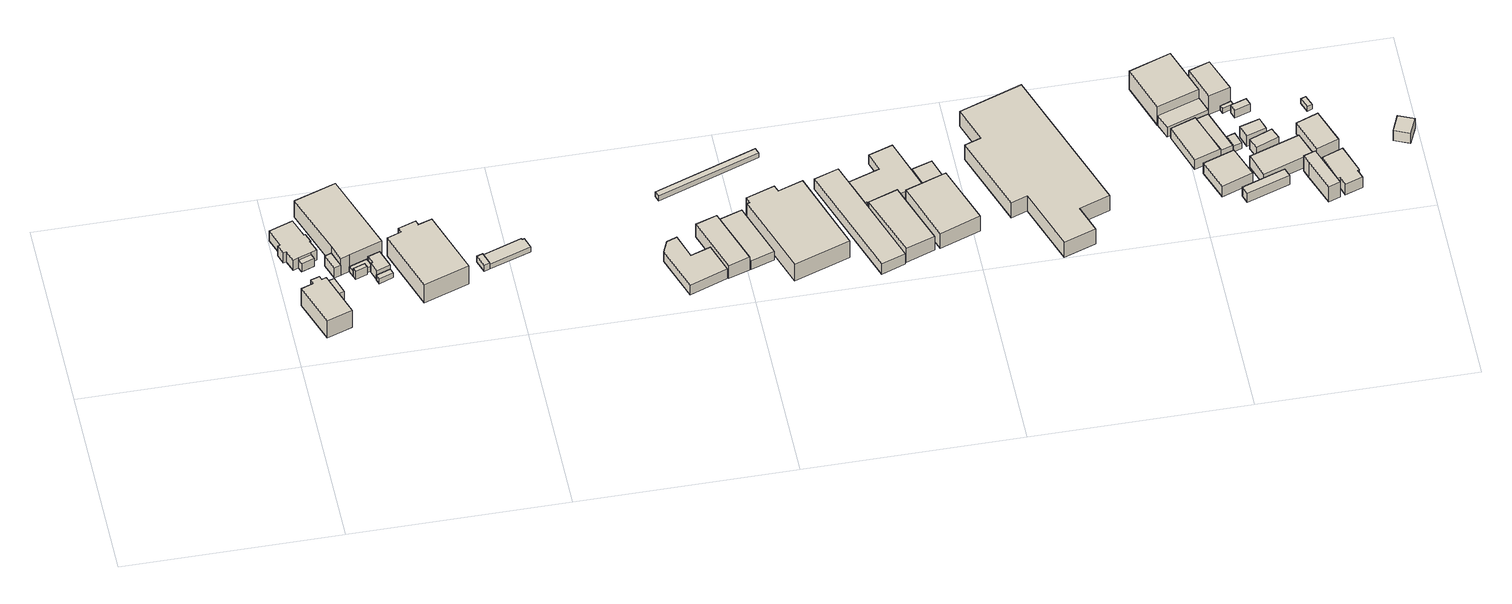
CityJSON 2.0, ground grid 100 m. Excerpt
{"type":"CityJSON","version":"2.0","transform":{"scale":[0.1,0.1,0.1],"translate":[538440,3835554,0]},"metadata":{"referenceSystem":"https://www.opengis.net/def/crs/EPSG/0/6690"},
"CityObjects":{
"building1":{"type":"Building","attributes":{"class":"3002","measuredHeight":10.9,"BuildingDetailAttribute.specifiedBuildingCoverageRate":0.6,"BuildingDetailAttribute.surveyYear":2017,"BuildingTsunamiRiskAttribute.description":"1","BuildingTsunamiRiskAttribute.rank":"2","BuildingTsunamiRiskAttribute.depth":2.79,"BuildingHighTideRiskAttribute.description":"1","BuildingHighTideRiskAttribute.rank":"4","BuildingHighTideRiskAttribute.depth":5.55,"BuildingIDAttribute.prefecture":"27","BuildingIDAttribute.city":"27104"},"geometry":[{"type":"Solid","lod":"1","boundaries":[[[[0,1,2,3,4,5,6,7]],[[6,8,9,7]],[[5,10,8,6]],[[4,11,10,5]],[[3,12,11,4]],[[2,13,12,3]],[[1,14,13,2]],[[0,15,14,1]],[[7,9,15,0]],[[8,10,11,12,13,14,15,9]]]]}]},
"building2":{"type":"Building","attributes":{"区名":"此花区","町丁目名称":"梅町２丁目","街区番号":3,"class":"3001","usage":"431","measuredHeight":6.3,"storeysAboveGround":1,"BuildingDetailAttribute.buildingRoofEdgeArea":518.35,"BuildingDetailAttribute.buildingStructureType":"610","BuildingDetailAttribute.buildingStructureOrgType":"2","BuildingDetailAttribute.detailedUsage":"1720","BuildingDetailAttribute.specifiedBuildingCoverageRate":0.6,"BuildingDetailAttribute.surveyYear":2017,"BuildingTsunamiRiskAttribute.description":"1","BuildingTsunamiRiskAttribute.rank":"2","BuildingTsunamiRiskAttribute.depth":2.79,"BuildingHighTideRiskAttribute.description":"1","BuildingHighTideRiskAttribute.rank":"4","BuildingHighTideRiskAttribute.depth":5.54,"BuildingIDAttribute.prefecture":"27","BuildingIDAttribute.city":"27104"},"geometry":[{"type":"Solid","lod":"1","boundaries":[[[[16,17,18,19,20,21,22,23,24,25,26,27,28,29]],[[28,30,31,29]],[[27,32,30,28]],[[26,33,32,27]],[[25,34,33,26]],[[24,35,34,25]],[[23,36,35,24]],[[22,37,36,23]],[[21,38,37,22]],[[20,39,38,21]],[[19,40,39,20]],[[18,41,40,19]],[[17,42,41,18]],[[16,43,42,17]],[[29,31,43,16]],[[30,32,33,34,35,36,37,38,39,40,41,42,43,31]]]]}]},
"building3":{"type":"Building","attributes":{"区名":"此花区","町丁目名称":"梅町２丁目","街区番号":3,"class":"3003","usage":"431","measuredHeight":5.1,"storeysAboveGround":1,"BuildingDetailAttribute.buildingRoofEdgeArea":518.35,"BuildingDetailAttribute.buildingStructureType":"610","BuildingDetailAttribute.buildingStructureOrgType":"2","BuildingDetailAttribute.detailedUsage":"1720","BuildingDetailAttribute.specifiedBuildingCoverageRate":0.6,"BuildingDetailAttribute.surveyYear":2017,"BuildingTsunamiRiskAttribute.description":"1","BuildingTsunamiRiskAttribute.rank":"2","BuildingTsunamiRiskAttribute.depth":2.79,"BuildingHighTideRiskAttribute.description":"1","BuildingHighTideRiskAttribute.rank":"4","BuildingHighTideRiskAttribute.depth":5.54,"BuildingIDAttribute.prefecture":"27","BuildingIDAttribute.city":"27104"},"geometry":[{"type":"Solid","lod":"1","boundaries":[[[[44,45,46,47]],[[46,48,49,47]],[[45,50,48,46]],[[44,51,50,45]],[[47,49,51,44]],[[48,50,51,49]]]]}]},
"building4":{"type":"Building","attributes":{"class":"3001","measuredHeight":7.8,"BuildingDetailAttribute.specifiedBuildingCoverageRate":0.6,"BuildingDetailAttribute.surveyYear":2017,"BuildingTsunamiRiskAttribute.description":"1","BuildingTsunamiRiskAttribute.rank":"2","BuildingTsunamiRiskAttribute.depth":2.79,"BuildingHighTideRiskAttribute.description":"1","BuildingHighTideRiskAttribute.rank":"4","BuildingHighTideRiskAttribute.depth":5.55,"BuildingIDAttribute.prefecture":"27","BuildingIDAttribute.city":"27104"},"geometry":[{"type":"Solid","lod":"1","boundaries":[[[[52,53,54,55]],[[54,56,57,55]],[[53,58,56,54]],[[52,59,58,53]],[[55,57,59,52]],[[56,58,59,57]]]]}]},
"building5":{"type":"Building","attributes":{"class":"3003","measuredHeight":6.3,"BuildingDetailAttribute.specifiedBuildingCoverageRate":0.6,"BuildingDetailAttribute.surveyYear":2017,"BuildingTsunamiRiskAttribute.description":"1","BuildingTsunamiRiskAttribute.rank":"2","BuildingTsunamiRiskAttribute.depth":2.79,"BuildingHighTideRiskAttribute.description":"1","BuildingHighTideRiskAttribute.rank":"4","BuildingHighTideRiskAttribute.depth":5.55,"BuildingIDAttribute.prefecture":"27","BuildingIDAttribute.city":"27104"},"geometry":[{"type":"Solid","lod":"1","boundaries":[[[[60,61,62,63]],[[62,64,65,63]],[[61,66,64,62]],[[60,67,66,61]],[[63,65,67,60]],[[64,66,67,65]]]]}]},
"building6":{"type":"Building","attributes":{"class":"3001","measuredHeight":5.1,"BuildingDetailAttribute.specifiedBuildingCoverageRate":0.6,"BuildingDetailAttribute.surveyYear":2017,"BuildingTsunamiRiskAttribute.description":"1","BuildingTsunamiRiskAttribute.rank":"2","BuildingTsunamiRiskAttribute.depth":2.79,"BuildingHighTideRiskAttribute.description":"1","BuildingHighTideRiskAttribute.rank":"4","BuildingHighTideRiskAttribute.depth":5.55,"BuildingIDAttribute.prefecture":"27","BuildingIDAttribute.city":"27104"},"geometry":[{"type":"Solid","lod":"1","boundaries":[[[[68,69,70,71,72]],[[71,73,74,72]],[[70,75,73,71]],[[69,76,75,70]],[[68,77,76,69]],[[72,74,77,68]],[[73,75,76,77,74]]]]}]},
"building7":{"type":"Building","attributes":{"class":"3003","measuredHeight":3.1,"BuildingDetailAttribute.specifiedBuildingCoverageRate":0.6,"BuildingDetailAttribute.surveyYear":2017,"BuildingTsunamiRiskAttribute.description":"1","BuildingTsunamiRiskAttribute.rank":"2","BuildingTsunamiRiskAttribute.depth":2.79,"BuildingHighTideRiskAttribute.description":"1","BuildingHighTideRiskAttribute.rank":"4","BuildingHighTideRiskAttribute.depth":5.55,"BuildingIDAttribute.prefecture":"27","BuildingIDAttribute.city":"27104"},"geometry":[{"type":"Solid","lod":"1","boundaries":[[[[78,79,80,81,82,83,84]],[[83,85,86,84]],[[82,87,85,83]],[[81,88,87,82]],[[80,89,88,81]],[[79,90,89,80]],[[78,91,90,79]],[[84,86,91,78]],[[85,87,88,89,90,91,86]]]]}]},
"building8":{"type":"Building","attributes":{"class":"3001","measuredHeight":10.5,"BuildingDetailAttribute.specifiedBuildingCoverageRate":0.6,"BuildingDetailAttribute.surveyYear":2017,"BuildingTsunamiRiskAttribute.description":"1","BuildingTsunamiRiskAttribute.rank":"2","BuildingTsunamiRiskAttribute.depth":2.79,"BuildingHighTideRiskAttribute.description":"1","BuildingHighTideRiskAttribute.rank":"4","BuildingHighTideRiskAttribute.depth":5.54,"BuildingIDAttribute.prefecture":"27","BuildingIDAttribute.city":"27104"},"geometry":[{"type":"Solid","lod":"1","boundaries":[[[[92,93,63,62,94,95,96,97]],[[96,98,99,97]],[[95,100,98,96]],[[94,101,100,95]],[[62,102,101,94]],[[63,103,102,62]],[[93,104,103,63]],[[92,105,104,93]],[[97,99,105,92]],[[98,100,101,102,103,104,105,99]]]]}]},
"building9":{"type":"Building","attributes":{"class":"3003","measuredHeight":3.1,"BuildingDetailAttribute.specifiedBuildingCoverageRate":0.6,"BuildingDetailAttribute.surveyYear":2017,"BuildingTsunamiRiskAttribute.description":"1","BuildingTsunamiRiskAttribute.rank":"2","BuildingTsunamiRiskAttribute.depth":2.89,"BuildingHighTideRiskAttribute.description":"1","BuildingHighTideRiskAttribute.rank":"4","BuildingHighTideRiskAttribute.depth":5.65,"BuildingIDAttribute.prefecture":"27","BuildingIDAttribute.city":"27104"},"geometry":[{"type":"Solid","lod":"1","boundaries":[[[[106,107,108,109]],[[108,110,111,109]],[[107,112,110,108]],[[106,113,112,107]],[[109,111,113,106]],[[110,112,113,111]]]]}]},
"building10":{"type":"Building","attributes":{"class":"3001","measuredHeight":5.7,"BuildingDetailAttribute.specifiedBuildingCoverageRate":0.6,"BuildingDetailAttribute.surveyYear":2017,"BuildingTsunamiRiskAttribute.description":"1","BuildingTsunamiRiskAttribute.rank":"2","BuildingTsunamiRiskAttribute.depth":2.83,"BuildingHighTideRiskAttribute.description":"1","BuildingHighTideRiskAttribute.rank":"4","BuildingHighTideRiskAttribute.depth":5.59,"BuildingIDAttribute.prefecture":"27","BuildingIDAttribute.city":"27104"},"geometry":[{"type":"Solid","lod":"1","boundaries":[[[[79,114,115,109,116,117,118,80]],[[118,119,120,80]],[[117,121,119,118]],[[116,122,121,117]],[[109,123,122,116]],[[115,124,123,109]],[[114,125,124,115]],[[79,126,125,114]],[[80,120,126,79]],[[119,121,122,123,124,125,126,120]]]]}]},
"building11":{"type":"Building","attributes":{"計測周辺長":113.36,"1/2500図郭":55,"区名":"此花区","町丁目名称":"梅町２丁目","街区番号":3,"class":"3002","usage":"401","measuredHeight":11.5,"storeysAboveGround":1,"BuildingDetailAttribute.buildingRoofEdgeArea":731.96,"BuildingDetailAttribute.buildingStructureType":"610","BuildingDetailAttribute.buildingStructureOrgType":"2","BuildingDetailAttribute.detailedUsage":"1310","BuildingDetailAttribute.specifiedBuildingCoverageRate":0.6,"BuildingDetailAttribute.surveyYear":2017,"BuildingTsunamiRiskAttribute.description":"1","BuildingTsunamiRiskAttribute.rank":"2","BuildingTsunamiRiskAttribute.depth":2.89,"BuildingHighTideRiskAttribute.description":"1","BuildingHighTideRiskAttribute.rank":"4","BuildingHighTideRiskAttribute.depth":5.65,"BuildingIDAttribute.prefecture":"27","BuildingIDAttribute.city":"27104"},"geometry":[{"type":"Solid","lod":"1","boundaries":[[[[127,128,129,130,131,132,133,134]],[[133,135,136,134]],[[132,137,135,133]],[[131,138,137,132]],[[130,139,138,131]],[[129,140,139,130]],[[128,141,140,129]],[[127,142,141,128]],[[134,136,142,127]],[[135,137,138,139,140,141,142,136]]]]}]},
"building12":{"type":"Building","attributes":{"class":"3001","measuredHeight":3.8,"BuildingDetailAttribute.specifiedBuildingCoverageRate":0.6,"BuildingDetailAttribute.surveyYear":2017,"BuildingTsunamiRiskAttribute.description":"1","BuildingTsunamiRiskAttribute.rank":"2","BuildingTsunamiRiskAttribute.depth":2.81,"BuildingHighTideRiskAttribute.description":"1","BuildingHighTideRiskAttribute.rank":"4","BuildingHighTideRiskAttribute.depth":5.57,"BuildingIDAttribute.prefecture":"27","BuildingIDAttribute.city":"27104"},"geometry":[{"type":"Solid","lod":"1","boundaries":[[[[143,144,145,146]],[[145,147,148,146]],[[144,149,147,145]],[[143,150,149,144]],[[146,148,150,143]],[[147,149,150,148]]]]}]},
"building13":{"type":"Building","attributes":{"class":"3001","measuredHeight":3.2,"BuildingDetailAttribute.specifiedBuildingCoverageRate":0.6,"BuildingDetailAttribute.surveyYear":2017,"BuildingTsunamiRiskAttribute.description":"1","BuildingTsunamiRiskAttribute.rank":"2","BuildingTsunamiRiskAttribute.depth":2.79,"BuildingHighTideRiskAttribute.description":"1","BuildingHighTideRiskAttribute.rank":"4","BuildingHighTideRiskAttribute.depth":5.55,"BuildingIDAttribute.prefecture":"27","BuildingIDAttribute.city":"27104"},"geometry":[{"type":"Solid","lod":"1","boundaries":[[[[151,152,153,154,155,156]],[[155,157,158,156]],[[154,159,157,155]],[[153,160,159,154]],[[152,161,160,153]],[[151,162,161,152]],[[156,158,162,151]],[[157,159,160,161,162,158]]]]}]},
"building14":{"type":"Building","attributes":{"計測周辺長":134.27,"1/2500図郭":55,"区名":"此花区","町丁目名称":"梅町２丁目","街区番号":2,"class":"3001","usage":"441","measuredHeight":6.2,"storeysAboveGround":2,"BuildingDetailAttribute.buildingRoofEdgeArea":632.39,"BuildingDetailAttribute.buildingStructureType":"610","BuildingDetailAttribute.buildingStructureOrgType":"2","BuildingDetailAttribute.detailedUsage":"1510","BuildingDetailAttribute.specifiedBuildingCoverageRate":0.6,"BuildingDetailAttribute.surveyYear":2017,"BuildingTsunamiRiskAttribute.description":"1","BuildingTsunamiRiskAttribute.rank":"2","BuildingTsunamiRiskAttribute.depth":2.72,"BuildingHighTideRiskAttribute.description":"1","BuildingHighTideRiskAttribute.rank":"4","BuildingHighTideRiskAttribute.depth":5.48,"BuildingIDAttribute.prefecture":"27","BuildingIDAttribute.city":"27104"},"geometry":[{"type":"Solid","lod":"1","boundaries":[[[[163,164,165,166,167,168,169]],[[168,170,171,169]],[[167,172,170,168]],[[166,173,172,167]],[[165,174,173,166]],[[164,175,174,165]],[[163,176,175,164]],[[169,171,176,163]],[[170,172,173,174,175,176,171]]]]}]},
"building15":{"type":"Building","attributes":{"計測周辺長":134.27,"1/2500図郭":55,"区名":"此花区","町丁目名称":"梅町２丁目","街区番号":2,"class":"3001","usage":"441","measuredHeight":8.2,"storeysAboveGround":2,"BuildingDetailAttribute.buildingRoofEdgeArea":632.39,"BuildingDetailAttribute.buildingStructureType":"610","BuildingDetailAttribute.buildingStructureOrgType":"2","BuildingDetailAttribute.detailedUsage":"1510","BuildingDetailAttribute.specifiedBuildingCoverageRate":0.6,"BuildingDetailAttribute.surveyYear":2017,"BuildingTsunamiRiskAttribute.description":"1","BuildingTsunamiRiskAttribute.rank":"2","BuildingTsunamiRiskAttribute.depth":2.75,"BuildingHighTideRiskAttribute.description":"1","BuildingHighTideRiskAttribute.rank":"4","BuildingHighTideRiskAttribute.depth":5.42,"BuildingIDAttribute.prefecture":"27","BuildingIDAttribute.city":"27104"},"geometry":[{"type":"Solid","lod":"1","boundaries":[[[[177,178,179,180]],[[179,181,182,180]],[[178,183,181,179]],[[177,184,183,178]],[[180,182,184,177]],[[181,183,184,182]]]]}]},
"building16":{"type":"Building","attributes":{"計測周辺長":79.31,"1/2500図郭":55,"区名":"此花区","町丁目名称":"梅町２丁目","街区番号":2,"class":"3001","usage":"431","measuredHeight":5.5,"storeysAboveGround":1,"BuildingDetailAttribute.buildingRoofEdgeArea":323.34,"BuildingDetailAttribute.buildingStructureType":"610","BuildingDetailAttribute.buildingStructureOrgType":"2","BuildingDetailAttribute.detailedUsage":"1720","BuildingDetailAttribute.specifiedBuildingCoverageRate":0.6,"BuildingDetailAttribute.surveyYear":2017,"BuildingTsunamiRiskAttribute.description":"1","BuildingTsunamiRiskAttribute.rank":"2","BuildingTsunamiRiskAttribute.depth":2.69,"BuildingHighTideRiskAttribute.description":"1","BuildingHighTideRiskAttribute.rank":"4","BuildingHighTideRiskAttribute.depth":5.51,"BuildingIDAttribute.prefecture":"27","BuildingIDAttribute.city":"27104"},"geometry":[{"type":"Solid","lod":"1","boundaries":[[[[185,186,187,188]],[[187,189,190,188]],[[186,191,189,187]],[[185,192,191,186]],[[188,190,192,185]],[[189,191,192,190]]]]}]},
"building17":{"type":"Building","attributes":{"class":"3003","BuildingDetailAttribute.specifiedBuildingCoverageRate":0.6,"BuildingDetailAttribute.surveyYear":2017,"BuildingTsunamiRiskAttribute.description":"1","BuildingTsunamiRiskAttribute.rank":"2","BuildingTsunamiRiskAttribute.depth":2.71,"BuildingHighTideRiskAttribute.description":"1","BuildingHighTideRiskAttribute.rank":"4","BuildingHighTideRiskAttribute.depth":5.54,"BuildingIDAttribute.prefecture":"27","BuildingIDAttribute.city":"27104"},"geometry":[{"type":"Solid","lod":"1","boundaries":[[[[193,194,195,196]],[[195,197,198,196]],[[194,199,197,195]],[[193,200,199,194]],[[196,198,200,193]],[[197,199,200,198]]]]}]},
"building18":{"type":"Building","attributes":{"計測周辺長":144.07,"1/2500図郭":55,"区名":"此花区","町丁目名称":"梅町２丁目","街区番号":2,"class":"3001","usage":"431","measuredHeight":10.5,"storeysAboveGround":2,"BuildingDetailAttribute.buildingRoofEdgeArea":1181.36,"BuildingDetailAttribute.buildingStructureType":"610","BuildingDetailAttribute.buildingStructureOrgType":"2","BuildingDetailAttribute.detailedUsage":"1720","BuildingDetailAttribute.specifiedBuildingCoverageRate":0.6,"BuildingDetailAttribute.surveyYear":2017,"BuildingTsunamiRiskAttribute.description":"1","BuildingTsunamiRiskAttribute.rank":"2","BuildingTsunamiRiskAttribute.depth":2.66,"BuildingHighTideRiskAttribute.description":"1","BuildingHighTideRiskAttribute.rank":"4","BuildingHighTideRiskAttribute.depth":5.52,"BuildingIDAttribute.prefecture":"27","BuildingIDAttribute.city":"27104"},"geometry":[{"type":"Solid","lod":"1","boundaries":[[[[201,202,203,204,205,206,207,208]],[[207,209,210,208]],[[206,211,209,207]],[[205,212,211,206]],[[204,213,212,205]],[[203,214,213,204]],[[202,215,214,203]],[[201,216,215,202]],[[208,210,216,201]],[[209,211,212,213,214,215,216,210]]]]}]},
"building19":{"type":"Building","attributes":{"計測周辺長":139.58,"1/2500図郭":55,"区名":"此花区","町丁目名称":"梅町２丁目","街区番号":2,"class":"3001","usage":"431","measuredHeight":6.6,"storeysAboveGround":1,"BuildingDetailAttribute.buildingRoofEdgeArea":688.95,"BuildingDetailAttribute.buildingStructureType":"610","BuildingDetailAttribute.buildingStructureOrgType":"2","BuildingDetailAttribute.detailedUsage":"1720","BuildingDetailAttribute.specifiedBuildingCoverageRate":0.6,"BuildingDetailAttribute.surveyYear":2017,"BuildingTsunamiRiskAttribute.description":"1","BuildingTsunamiRiskAttribute.rank":"2","BuildingTsunamiRiskAttribute.depth":2.41,"BuildingHighTideRiskAttribute.description":"1","BuildingHighTideRiskAttribute.rank":"4","BuildingHighTideRiskAttribute.depth":5.21,"BuildingIDAttribute.prefecture":"27","BuildingIDAttribute.city":"27104"},"geometry":[{"type":"Solid","lod":"1","boundaries":[[[[217,218,219,220]],[[219,221,222,220]],[[218,223,221,219]],[[217,224,223,218]],[[220,222,224,217]],[[221,223,224,222]]]]}]},
"building20":{"type":"Building","attributes":{"計測周辺長":91.9,"1/2500図郭":55,"区名":"此花区","町丁目名称":"梅町２丁目","街区番号":2,"class":"3001","usage":"441","measuredHeight":8.8,"storeysAboveGround":2,"BuildingDetailAttribute.buildingRoofEdgeArea":450.13,"BuildingDetailAttribute.buildingStructureType":"610","BuildingDetailAttribute.buildingStructureOrgType":"2","BuildingDetailAttribute.detailedUsage":"1510","BuildingDetailAttribute.specifiedBuildingCoverageRate":0.6,"BuildingDetailAttribute.surveyYear":2017,"BuildingTsunamiRiskAttribute.description":"1","BuildingTsunamiRiskAttribute.rank":"2","BuildingTsunamiRiskAttribute.depth":2.52,"BuildingHighTideRiskAttribute.description":"1","BuildingHighTideRiskAttribute.rank":"4","BuildingHighTideRiskAttribute.depth":5.27,"BuildingIDAttribute.prefecture":"27","BuildingIDAttribute.city":"27104"},"geometry":[{"type":"Solid","lod":"1","boundaries":[[[[225,226,227,228,229]],[[228,230,231,229]],[[227,232,230,228]],[[226,233,232,227]],[[225,234,233,226]],[[229,231,234,225]],[[230,232,233,234,231]]]]}]},
"building21":{"type":"Building","attributes":{"class":"3001","measuredHeight":8.8,"BuildingDetailAttribute.specifiedBuildingCoverageRate":0.6,"BuildingDetailAttribute.surveyYear":2017,"BuildingTsunamiRiskAttribute.description":"1","BuildingTsunamiRiskAttribute.rank":"2","BuildingTsunamiRiskAttribute.depth":2.16,"BuildingHighTideRiskAttribute.description":"1","BuildingHighTideRiskAttribute.rank":"3","BuildingHighTideRiskAttribute.depth":4.91,"BuildingIDAttribute.prefecture":"27","BuildingIDAttribute.city":"27104"},"geometry":[{"type":"Solid","lod":"1","boundaries":[[[[228,235,229]],[[235,236,231,229]],[[228,230,236,235]],[[229,231,230,228]],[[236,230,231]]]]}]},
"building22":{"type":"Building","attributes":{"計測周辺長":133.16,"1/2500図郭":55,"区名":"此花区","町丁目名称":"梅町２丁目","街区番号":2,"class":"3001","usage":"441","measuredHeight":5.8,"storeysAboveGround":1,"BuildingDetailAttribute.buildingRoofEdgeArea":780.63,"BuildingDetailAttribute.buildingStructureType":"610","BuildingDetailAttribute.buildingStructureOrgType":"2","BuildingDetailAttribute.detailedUsage":"1510","BuildingDetailAttribute.specifiedBuildingCoverageRate":0.6,"BuildingDetailAttribute.surveyYear":2017,"BuildingTsunamiRiskAttribute.description":"1","BuildingTsunamiRiskAttribute.rank":"2","BuildingTsunamiRiskAttribute.depth":2.25,"BuildingHighTideRiskAttribute.description":"1","BuildingHighTideRiskAttribute.rank":"3","BuildingHighTideRiskAttribute.depth":4.99,"BuildingIDAttribute.prefecture":"27","BuildingIDAttribute.city":"27104"},"geometry":[{"type":"Solid","lod":"1","boundaries":[[[[237,238,239,240,241,242,243,244,245,246,247]],[[246,248,249,247]],[[245,250,248,246]],[[244,251,250,245]],[[243,252,251,244]],[[242,253,252,243]],[[241,254,253,242]],[[240,255,254,241]],[[239,256,255,240]],[[238,257,256,239]],[[237,258,257,238]],[[247,249,258,237]],[[248,250,251,252,253,254,255,256,257,258,249]]]]}]},
"building23":{"type":"Building","attributes":{"計測周辺長":101.44,"1/2500図郭":55,"区名":"此花区","町丁目名称":"梅町２丁目","街区番号":2,"class":"3001","usage":"441","measuredHeight":9.5,"storeysAboveGround":2,"BuildingDetailAttribute.buildingRoofEdgeArea":624.16,"BuildingDetailAttribute.buildingStructureType":"610","BuildingDetailAttribute.buildingStructureOrgType":"2","BuildingDetailAttribute.detailedUsage":"1510","BuildingDetailAttribute.specifiedBuildingCoverageRate":0.6,"BuildingDetailAttribute.surveyYear":2017,"BuildingTsunamiRiskAttribute.description":"1","BuildingTsunamiRiskAttribute.rank":"2","BuildingTsunamiRiskAttribute.depth":2.51,"BuildingHighTideRiskAttribute.description":"1","BuildingHighTideRiskAttribute.rank":"4","BuildingHighTideRiskAttribute.depth":5.25,"BuildingIDAttribute.prefecture":"27","BuildingIDAttribute.city":"27104"},"geometry":[{"type":"Solid","lod":"1","boundaries":[[[[259,260,261,262]],[[261,263,264,262]],[[260,265,263,261]],[[259,266,265,260]],[[262,264,266,259]],[[263,265,266,264]]]]}]},
"building24":{"type":"Building","attributes":{"計測周辺長":133.16,"1/2500図郭":55,"区名":"此花区","町丁目名称":"梅町２丁目","街区番号":2,"class":"3003","usage":"441","measuredHeight":5.4,"storeysAboveGround":1,"BuildingDetailAttribute.buildingRoofEdgeArea":780.63,"BuildingDetailAttribute.buildingStructureType":"610","BuildingDetailAttribute.buildingStructureOrgType":"2","BuildingDetailAttribute.detailedUsage":"1510","BuildingDetailAttribute.specifiedBuildingCoverageRate":0.6,"BuildingDetailAttribute.surveyYear":2017,"BuildingTsunamiRiskAttribute.description":"1","BuildingTsunamiRiskAttribute.rank":"2","BuildingTsunamiRiskAttribute.depth":2.31,"BuildingHighTideRiskAttribute.description":"1","BuildingHighTideRiskAttribute.rank":"4","BuildingHighTideRiskAttribute.depth":5.05,"BuildingIDAttribute.prefecture":"27","BuildingIDAttribute.city":"27104"},"geometry":[{"type":"Solid","lod":"1","boundaries":[[[[267,268,269,270]],[[269,271,272,270]],[[268,273,271,269]],[[267,274,273,268]],[[270,272,274,267]],[[271,273,274,272]]]]}]},
"building25":{"type":"Building","attributes":{"区名":"此花区","町丁目名称":"梅町２丁目","街区番号":2,"class":"3001","usage":"441","measuredHeight":9.5,"storeysAboveGround":1,"BuildingDetailAttribute.buildingRoofEdgeArea":2865.24,"BuildingDetailAttribute.buildingStructureType":"610","BuildingDetailAttribute.buildingStructureOrgType":"2","BuildingDetailAttribute.detailedUsage":"1520","BuildingDetailAttribute.specifiedBuildingCoverageRate":0.6,"BuildingDetailAttribute.surveyYear":2017,"BuildingTsunamiRiskAttribute.description":"1","BuildingTsunamiRiskAttribute.rank":"2","BuildingTsunamiRiskAttribute.depth":2.17,"BuildingHighTideRiskAttribute.description":"1","BuildingHighTideRiskAttribute.rank":"3","BuildingHighTideRiskAttribute.depth":4.91,"BuildingIDAttribute.prefecture":"27","BuildingIDAttribute.city":"27104"},"geometry":[{"type":"Solid","lod":"1","boundaries":[[[[275,276,277,278,279,280,281,282,283,284]],[[283,285,286,284]],[[282,287,285,283]],[[281,288,287,282]],[[280,289,288,281]],[[279,290,289,280]],[[278,291,290,279]],[[277,292,291,278]],[[276,293,292,277]],[[275,294,293,276]],[[284,286,294,275]],[[285,287,288,289,290,291,292,293,294,286]]]]}]},
"building26":{"type":"Building","attributes":{"計測周辺長":67.99,"1/2500図郭":55,"区名":"此花区","町丁目名称":"梅町２丁目","街区番号":2,"class":"3001","usage":"431","measuredHeight":6.1,"storeysAboveGround":1,"BuildingDetailAttribute.buildingRoofEdgeArea":270,"BuildingDetailAttribute.buildingStructureType":"610","BuildingDetailAttribute.buildingStructureOrgType":"2","BuildingDetailAttribute.detailedUsage":"1720","BuildingDetailAttribute.specifiedBuildingCoverageRate":0.6,"BuildingDetailAttribute.surveyYear":2017,"BuildingTsunamiRiskAttribute.description":"1","BuildingTsunamiRiskAttribute.rank":"2","BuildingTsunamiRiskAttribute.depth":2.21,"BuildingHighTideRiskAttribute.description":"1","BuildingHighTideRiskAttribute.rank":"3","BuildingHighTideRiskAttribute.depth":4.95,"BuildingIDAttribute.prefecture":"27","BuildingIDAttribute.city":"27104"},"geometry":[{"type":"Solid","lod":"1","boundaries":[[[[295,296,297,298,299,300,301]],[[300,302,303,301]],[[299,304,302,300]],[[298,305,304,299]],[[297,306,305,298]],[[296,307,306,297]],[[295,308,307,296]],[[301,303,308,295]],[[302,304,305,306,307,308,303]]]]}]},
"building27":{"type":"Building","attributes":{"計測周辺長":128.24,"1/2500図郭":55,"区名":"此花区","町丁目名称":"梅町２丁目","街区番号":2,"class":"3001","usage":"431","measuredHeight":11.6,"storeysAboveGround":2,"BuildingDetailAttribute.buildingRoofEdgeArea":737.91,"BuildingDetailAttribute.buildingStructureType":"610","BuildingDetailAttribute.buildingStructureOrgType":"2","BuildingDetailAttribute.detailedUsage":"1720","BuildingDetailAttribute.specifiedBuildingCoverageRate":0.6,"BuildingDetailAttribute.surveyYear":2017,"BuildingTsunamiRiskAttribute.description":"1","BuildingTsunamiRiskAttribute.rank":"2","BuildingTsunamiRiskAttribute.depth":1.99,"BuildingHighTideRiskAttribute.description":"1","BuildingHighTideRiskAttribute.rank":"3","BuildingHighTideRiskAttribute.depth":4.72,"BuildingIDAttribute.prefecture":"27","BuildingIDAttribute.city":"27104"},"geometry":[{"type":"Solid","lod":"1","boundaries":[[[[309,310,311,312]],[[311,313,314,312]],[[310,315,313,311]],[[309,316,315,310]],[[312,314,316,309]],[[313,315,316,314]]]]}]},
"building28":{"type":"Building","attributes":{"計測周辺長":57.32,"1/2500図郭":55,"区名":"此花区","町丁目名称":"梅町２丁目","街区番号":2,"class":"3001","usage":"431","measuredHeight":6.2,"storeysAboveGround":1,"BuildingDetailAttribute.buildingRoofEdgeArea":166.73,"BuildingDetailAttribute.buildingStructureType":"610","BuildingDetailAttribute.buildingStructureOrgType":"2","BuildingDetailAttribute.detailedUsage":"1720","BuildingDetailAttribute.specifiedBuildingCoverageRate":0.6,"BuildingDetailAttribute.surveyYear":2017,"BuildingTsunamiRiskAttribute.description":"1","BuildingTsunamiRiskAttribute.rank":"2","BuildingTsunamiRiskAttribute.depth":2.21,"BuildingHighTideRiskAttribute.description":"1","BuildingHighTideRiskAttribute.rank":"3","BuildingHighTideRiskAttribute.depth":4.95,"BuildingIDAttribute.prefecture":"27","BuildingIDAttribute.city":"27104"},"geometry":[{"type":"Solid","lod":"1","boundaries":[[[[317,318,319,320]],[[319,321,322,320]],[[318,323,321,319]],[[317,324,323,318]],[[320,322,324,317]],[[321,323,324,322]]]]}]},
"building29":{"type":"Building","attributes":{"計測周辺長":62.46,"1/2500図郭":55,"区名":"此花区","町丁目名称":"梅町２丁目","街区番号":2,"class":"3001","usage":"441","measuredHeight":6.6,"storeysAboveGround":1,"BuildingDetailAttribute.buildingRoofEdgeArea":243.75,"BuildingDetailAttribute.buildingStructureType":"610","BuildingDetailAttribute.buildingStructureOrgType":"2","BuildingDetailAttribute.detailedUsage":"1520","BuildingDetailAttribute.specifiedBuildingCoverageRate":0.6,"BuildingDetailAttribute.surveyYear":2017,"BuildingTsunamiRiskAttribute.description":"1","BuildingTsunamiRiskAttribute.rank":"2","BuildingTsunamiRiskAttribute.depth":2.26,"BuildingHighTideRiskAttribute.description":"1","BuildingHighTideRiskAttribute.rank":"4","BuildingHighTideRiskAttribute.depth":5,"BuildingIDAttribute.prefecture":"27","BuildingIDAttribute.city":"27104"},"geometry":[{"type":"Solid","lod":"1","boundaries":[[[[325,326,327,328]],[[327,329,330,328]],[[326,331,329,327]],[[325,332,331,326]],[[328,330,332,325]],[[329,331,332,330]]]]}]},
"building30":{"type":"Building","attributes":{"計測周辺長":67.99,"1/2500図郭":55,"区名":"此花区","町丁目名称":"梅町２丁目","街区番号":2,"class":"3003","usage":"431","measuredHeight":6.1,"storeysAboveGround":1,"BuildingDetailAttribute.buildingRoofEdgeArea":270,"BuildingDetailAttribute.buildingStructureType":"610","BuildingDetailAttribute.buildingStructureOrgType":"2","BuildingDetailAttribute.detailedUsage":"1720","BuildingDetailAttribute.specifiedBuildingCoverageRate":0.6,"BuildingDetailAttribute.surveyYear":2017,"BuildingTsunamiRiskAttribute.description":"1","BuildingTsunamiRiskAttribute.rank":"2","BuildingTsunamiRiskAttribute.depth":2.23,"BuildingHighTideRiskAttribute.description":"1","BuildingHighTideRiskAttribute.rank":"3","BuildingHighTideRiskAttribute.depth":4.97,"BuildingIDAttribute.prefecture":"27","BuildingIDAttribute.city":"27104"},"geometry":[{"type":"Solid","lod":"1","boundaries":[[[[295,301,296]],[[301,303,307,296]],[[295,308,303,301]],[[296,307,308,295]],[[303,308,307]]]]}]},
"building31":{"type":"Building","attributes":{"計測周辺長":54.79,"1/2500図郭":55,"区名":"此花区","町丁目名称":"梅町２丁目","街区番号":2,"class":"3003","usage":"431","measuredHeight":5.1,"storeysAboveGround":1,"BuildingDetailAttribute.buildingRoofEdgeArea":130.96,"BuildingDetailAttribute.buildingStructureType":"610","BuildingDetailAttribute.buildingStructureOrgType":"2","BuildingDetailAttribute.detailedUsage":"1720","BuildingDetailAttribute.specifiedBuildingCoverageRate":0.6,"BuildingDetailAttribute.surveyYear":2017,"BuildingTsunamiRiskAttribute.description":"1","BuildingTsunamiRiskAttribute.rank":"2","BuildingTsunamiRiskAttribute.depth":2.27,"BuildingHighTideRiskAttribute.description":"1","BuildingHighTideRiskAttribute.rank":"4","BuildingHighTideRiskAttribute.depth":5.01,"BuildingIDAttribute.prefecture":"27","BuildingIDAttribute.city":"27104"},"geometry":[{"type":"Solid","lod":"1","boundaries":[[[[301,333,334,335,296]],[[335,336,337,296]],[[334,338,336,335]],[[333,339,338,334]],[[301,340,339,333]],[[296,337,340,301]],[[336,338,339,340,337]]]]}]},
"building32":{"type":"Building","attributes":{"class":"3001","measuredHeight":5.9,"BuildingDetailAttribute.specifiedBuildingCoverageRate":0.6,"BuildingDetailAttribute.surveyYear":2017,"BuildingTsunamiRiskAttribute.description":"1","BuildingTsunamiRiskAttribute.rank":"2","BuildingTsunamiRiskAttribute.depth":2.23,"BuildingHighTideRiskAttribute.description":"1","BuildingHighTideRiskAttribute.rank":"3","BuildingHighTideRiskAttribute.depth":4.97,"BuildingIDAttribute.prefecture":"27","BuildingIDAttribute.city":"27104"},"geometry":[{"type":"Solid","lod":"1","boundaries":[[[[341,342,343,344]],[[343,345,346,344]],[[342,347,345,343]],[[341,348,347,342]],[[344,346,348,341]],[[345,347,348,346]]]]}]},
"building33":{"type":"Building","attributes":{"class":"3001","measuredHeight":3.6,"BuildingDetailAttribute.specifiedBuildingCoverageRate":0.6,"BuildingDetailAttribute.surveyYear":2017,"BuildingTsunamiRiskAttribute.description":"1","BuildingTsunamiRiskAttribute.rank":"2","BuildingTsunamiRiskAttribute.depth":2.27,"BuildingHighTideRiskAttribute.description":"1","BuildingHighTideRiskAttribute.rank":"4","BuildingHighTideRiskAttribute.depth":5.01,"BuildingIDAttribute.prefecture":"27","BuildingIDAttribute.city":"27104"},"geometry":[{"type":"Solid","lod":"1","boundaries":[[[[349,350,351,352]],[[351,353,354,352]],[[350,355,353,351]],[[349,356,355,350]],[[352,354,356,349]],[[353,355,356,354]]]]}]},
"building34":{"type":"Building","attributes":{"計測周辺長":55.66,"1/2500図郭":55,"区名":"此花区","町丁目名称":"梅町２丁目","街区番号":2,"class":"3001","usage":"431","measuredHeight":11.7,"storeysAboveGround":1,"BuildingDetailAttribute.buildingRoofEdgeArea":181.22,"BuildingDetailAttribute.buildingStructureType":"610","BuildingDetailAttribute.buildingStructureOrgType":"2","BuildingDetailAttribute.detailedUsage":"1720","BuildingDetailAttribute.specifiedBuildingCoverageRate":0.6,"BuildingDetailAttribute.surveyYear":2017,"BuildingTsunamiRiskAttribute.description":"1","BuildingTsunamiRiskAttribute.rank":"2","BuildingTsunamiRiskAttribute.depth":2.34,"BuildingHighTideRiskAttribute.description":"1","BuildingHighTideRiskAttribute.rank":"4","BuildingHighTideRiskAttribute.depth":5.07,"BuildingIDAttribute.prefecture":"27","BuildingIDAttribute.city":"27104"},"geometry":[{"type":"Solid","lod":"1","boundaries":[[[[357,358,359,360]],[[359,361,362,360]],[[358,363,361,359]],[[357,364,363,358]],[[360,362,364,357]],[[361,363,364,362]]]]}]},
"building35":{"type":"Building","attributes":{"class":"3001","BuildingDetailAttribute.specifiedBuildingCoverageRate":0.6,"BuildingDetailAttribute.surveyYear":2017,"BuildingTsunamiRiskAttribute.description":"1","BuildingTsunamiRiskAttribute.rank":"2","BuildingTsunamiRiskAttribute.depth":2.34,"BuildingHighTideRiskAttribute.description":"1","BuildingHighTideRiskAttribute.rank":"4","BuildingHighTideRiskAttribute.depth":5.07,"BuildingIDAttribute.prefecture":"27","BuildingIDAttribute.city":"27104"},"geometry":[{"type":"Solid","lod":"1","boundaries":[[[[365,366,367,368]],[[367,369,370,368]],[[366,371,369,367]],[[365,372,371,366]],[[368,370,372,365]],[[369,371,372,370]]]]}]},
"building36":{"type":"Building","attributes":{"計測周辺長":32.1,"1/2500図郭":55,"区名":"此花区","町丁目名称":"梅町２丁目","街区番号":2,"class":"3001","usage":"431","measuredHeight":6.6,"storeysAboveGround":1,"BuildingDetailAttribute.buildingRoofEdgeArea":63.25,"BuildingDetailAttribute.buildingStructureType":"610","BuildingDetailAttribute.buildingStructureOrgType":"2","BuildingDetailAttribute.detailedUsage":"1720","BuildingDetailAttribute.specifiedBuildingCoverageRate":0.6,"BuildingDetailAttribute.surveyYear":2017,"BuildingTsunamiRiskAttribute.description":"1","BuildingTsunamiRiskAttribute.rank":"2","BuildingTsunamiRiskAttribute.depth":2.14,"BuildingHighTideRiskAttribute.description":"1","BuildingHighTideRiskAttribute.rank":"3","BuildingHighTideRiskAttribute.depth":4.88,"BuildingIDAttribute.prefecture":"27","BuildingIDAttribute.city":"27104"},"geometry":[{"type":"Solid","lod":"1","boundaries":[[[[373,374,375,376]],[[375,377,378,376]],[[374,379,377,375]],[[373,380,379,374]],[[376,378,380,373]],[[377,379,380,378]]]]}]},
"building37":{"type":"Building","attributes":{"計測周辺長":33.71,"1/2500図郭":55,"区名":"此花区","町丁目名称":"梅町２丁目","街区番号":2,"class":"3001","usage":"431","measuredHeight":6.3,"storeysAboveGround":1,"BuildingDetailAttribute.buildingRoofEdgeArea":63.12,"BuildingDetailAttribute.buildingStructureType":"610","BuildingDetailAttribute.buildingStructureOrgType":"2","BuildingDetailAttribute.detailedUsage":"1720","BuildingDetailAttribute.specifiedBuildingCoverageRate":0.6,"BuildingDetailAttribute.surveyYear":2017,"BuildingTsunamiRiskAttribute.description":"1","BuildingTsunamiRiskAttribute.rank":"2","BuildingTsunamiRiskAttribute.depth":2.27,"BuildingHighTideRiskAttribute.description":"1","BuildingHighTideRiskAttribute.rank":"4","BuildingHighTideRiskAttribute.depth":5.01,"BuildingIDAttribute.prefecture":"27","BuildingIDAttribute.city":"27104"},"geometry":[{"type":"Solid","lod":"1","boundaries":[[[[381,382,383,384]],[[383,385,386,384]],[[382,387,385,383]],[[381,388,387,382]],[[384,386,388,381]],[[385,387,388,386]]]]}]},
"building38":{"type":"Building","attributes":{"計測周辺長":19.73,"1/2500図郭":55,"区名":"此花区","町丁目名称":"梅町２丁目","街区番号":2,"class":"3001","usage":"431","measuredHeight":4.9,"storeysAboveGround":1,"BuildingDetailAttribute.buildingRoofEdgeArea":23.08,"BuildingDetailAttribute.buildingStructureType":"610","BuildingDetailAttribute.buildingStructureOrgType":"2","BuildingDetailAttribute.detailedUsage":"1720","BuildingDetailAttribute.specifiedBuildingCoverageRate":0.6,"BuildingDetailAttribute.surveyYear":2017,"BuildingTsunamiRiskAttribute.description":"1","BuildingTsunamiRiskAttribute.rank":"2","BuildingTsunamiRiskAttribute.depth":2.2,"BuildingHighTideRiskAttribute.description":"1","BuildingHighTideRiskAttribute.rank":"3","BuildingHighTideRiskAttribute.depth":4.93,"BuildingIDAttribute.prefecture":"27","BuildingIDAttribute.city":"27104"},"geometry":[{"type":"Solid","lod":"1","boundaries":[[[[389,390,391,392]],[[391,393,394,392]],[[390,395,393,391]],[[389,396,395,390]],[[392,394,396,389]],[[393,395,396,394]]]]}]},
"building39":{"type":"Building","attributes":{"class":"3001","measuredHeight":6.8,"BuildingDetailAttribute.specifiedBuildingCoverageRate":0.6,"BuildingDetailAttribute.surveyYear":2017,"BuildingTsunamiRiskAttribute.description":"1","BuildingTsunamiRiskAttribute.rank":"2","BuildingTsunamiRiskAttribute.depth":2.29,"BuildingHighTideRiskAttribute.description":"1","BuildingHighTideRiskAttribute.rank":"4","BuildingHighTideRiskAttribute.depth":5.03,"BuildingIDAttribute.prefecture":"27","BuildingIDAttribute.city":"27104"},"geometry":[{"type":"Solid","lod":"1","boundaries":[[[[397,398,399,400]],[[399,401,402,400]],[[398,403,401,399]],[[397,404,403,398]],[[400,402,404,397]],[[401,403,404,402]]]]}]},
"building40":{"type":"Building","attributes":{"計測周辺長":54.09,"1/2500図郭":55,"区名":"此花区","町丁目名称":"梅町２丁目","街区番号":2,"class":"3001","usage":"441","measuredHeight":9.6,"storeysAboveGround":2,"BuildingDetailAttribute.buildingRoofEdgeArea":122.95,"BuildingDetailAttribute.buildingStructureType":"610","BuildingDetailAttribute.buildingStructureOrgType":"2","BuildingDetailAttribute.detailedUsage":"1510","BuildingDetailAttribute.specifiedBuildingCoverageRate":0.6,"BuildingDetailAttribute.surveyYear":2017,"BuildingTsunamiRiskAttribute.description":"1","BuildingTsunamiRiskAttribute.rank":"2","BuildingTsunamiRiskAttribute.depth":2.53,"BuildingHighTideRiskAttribute.description":"1","BuildingHighTideRiskAttribute.rank":"4","BuildingHighTideRiskAttribute.depth":5.27,"BuildingIDAttribute.prefecture":"27","BuildingIDAttribute.city":"27104"},"geometry":[{"type":"Solid","lod":"1","boundaries":[[[[405,406,407,408,409]],[[408,410,411,409]],[[407,412,410,408]],[[406,413,412,407]],[[405,414,413,406]],[[409,411,414,405]],[[410,412,413,414,411]]]]}]},
"building41":{"type":"Building","attributes":{"計測周辺長":58.44,"1/2500図郭":55,"区名":"此花区","町丁目名称":"梅町２丁目","街区番号":2,"class":"3001","usage":"401","measuredHeight":6.6,"storeysAboveGround":2,"BuildingDetailAttribute.buildingRoofEdgeArea":189.53,"BuildingDetailAttribute.buildingStructureType":"603","BuildingDetailAttribute.buildingStructureOrgType":"3","BuildingDetailAttribute.detailedUsage":"1310","BuildingDetailAttribute.specifiedBuildingCoverageRate":0.6,"BuildingDetailAttribute.surveyYear":2017,"BuildingTsunamiRiskAttribute.description":"1","BuildingTsunamiRiskAttribute.rank":"2","BuildingTsunamiRiskAttribute.depth":2.44,"BuildingHighTideRiskAttribute.description":"1","BuildingHighTideRiskAttribute.rank":"4","BuildingHighTideRiskAttribute.depth":5.17,"BuildingIDAttribute.prefecture":"27","BuildingIDAttribute.city":"27104"},"geometry":[{"type":"Solid","lod":"1","boundaries":[[[[415,416,417,418,419,420,421,422]],[[421,423,424,422]],[[420,425,423,421]],[[419,426,425,420]],[[418,427,426,419]],[[417,428,427,418]],[[416,429,428,417]],[[415,430,429,416]],[[422,424,430,415]],[[423,425,426,427,428,429,430,424]]]]}]},
"building42":{"type":"Building","attributes":{"計測周辺長":57.4,"1/2500図郭":55,"区名":"此花区","町丁目名称":"梅町２丁目","街区番号":2,"class":"3001","usage":"401","measuredHeight":7.1,"storeysAboveGround":2,"BuildingDetailAttribute.buildingRoofEdgeArea":194.88,"BuildingDetailAttribute.buildingStructureType":"610","BuildingDetailAttribute.buildingStructureOrgType":"2","BuildingDetailAttribute.detailedUsage":"1310","BuildingDetailAttribute.specifiedBuildingCoverageRate":0.6,"BuildingDetailAttribute.surveyYear":2017,"BuildingTsunamiRiskAttribute.description":"1","BuildingTsunamiRiskAttribute.rank":"2","BuildingTsunamiRiskAttribute.depth":2.15,"BuildingHighTideRiskAttribute.description":"1","BuildingHighTideRiskAttribute.rank":"3","BuildingHighTideRiskAttribute.depth":4.88,"BuildingIDAttribute.prefecture":"27","BuildingIDAttribute.city":"27104"},"geometry":[{"type":"Solid","lod":"1","boundaries":[[[[431,432,433,434]],[[433,435,436,434]],[[432,437,435,433]],[[431,438,437,432]],[[434,436,438,431]],[[435,437,438,436]]]]}]},
"building43":{"type":"Building","attributes":{"class":"3001","BuildingDetailAttribute.specifiedBuildingCoverageRate":0.6,"BuildingDetailAttribute.surveyYear":2017,"BuildingTsunamiRiskAttribute.description":"1","BuildingTsunamiRiskAttribute.rank":"2","BuildingTsunamiRiskAttribute.depth":2.31,"BuildingHighTideRiskAttribute.description":"1","BuildingHighTideRiskAttribute.rank":"4","BuildingHighTideRiskAttribute.depth":5.04,"BuildingIDAttribute.prefecture":"27","BuildingIDAttribute.city":"27104"},"geometry":[{"type":"Solid","lod":"1","boundaries":[[[[439,440,441,442]],[[441,443,444,442]],[[440,445,443,441]],[[439,446,445,440]],[[442,444,446,439]],[[443,445,446,444]]]]}]},
"building44":{"type":"Building","attributes":{"計測周辺長":33.69,"1/2500図郭":55,"区名":"此花区","町丁目名称":"梅町２丁目","街区番号":2,"class":"3001","usage":"401","measuredHeight":6.3,"storeysAboveGround":2,"BuildingDetailAttribute.buildingRoofEdgeArea":70.61,"BuildingDetailAttribute.buildingStructureType":"601","BuildingDetailAttribute.buildingStructureOrgType":"1","BuildingDetailAttribute.detailedUsage":"1310","BuildingDetailAttribute.specifiedBuildingCoverageRate":0.6,"BuildingDetailAttribute.surveyYear":2017,"BuildingTsunamiRiskAttribute.description":"1","BuildingTsunamiRiskAttribute.rank":"2","BuildingTsunamiRiskAttribute.depth":2.21,"BuildingHighTideRiskAttribute.description":"1","BuildingHighTideRiskAttribute.rank":"3","BuildingHighTideRiskAttribute.depth":4.94,"BuildingIDAttribute.prefecture":"27","BuildingIDAttribute.city":"27104"},"geometry":[{"type":"Solid","lod":"1","boundaries":[[[[447,448,449,450]],[[449,451,452,450]],[[448,453,451,449]],[[447,454,453,448]],[[450,452,454,447]],[[451,453,454,452]]]]}]}
},
"vertices":[
[68,355,7],[125,375,7],[117,396,7],[158,410,7],[164,391,7],[186,399,7],[259,188,7],[142,147,7],[259,188,116],[142,147,116],[186,399,116],[164,391,116],[158,410,116],[117,396,116],[125,375,116],[68,355,116],
[97,573,8],[73,564,8],[53,619,8],[39,614,8],[23,661,8],[36,665,8],[4,754,8],[114,793,8],[146,703,8],[152,705,8],[168,661,8],[164,659,8],[184,604,8],[157,594,8],[184,604,71],[157,594,71],[164,659,71],[168,661,71],[152,705,71],[146,703,71],[114,793,71],[4,754,71],[36,665,71],[23,661,71],[39,614,71],[53,619,71],[73,564,71],[97,573,71],
[166,569,9],[106,547,9],[97,573,9],[157,594,9],[97,573,60],[157,594,60],[106,547,60],[166,569,60],
[190,403,8],[224,414,8],[252,330,8],[219,319,8],[252,330,86],[219,319,86],[224,414,86],[190,403,86],
[239,486,7],[212,564,7],[242,575,7],[269,497,7],[242,575,71],[269,497,71],[212,564,71],[239,486,71],
[374,498,9],[378,487,9],[382,477,9],[327,458,9],[320,479,9],[327,458,60],[320,479,60],[382,477,60],[378,487,60],[374,498,60],
[391,540,8],[407,498,8],[407,497,8],[378,487,8],[374,498,8],[320,479,8],[309,511,8],[320,479,39],[309,511,39],[374,498,39],[378,487,39],[407,497,39],[407,498,39],[391,540,39],
[463,566,7],[309,511,7],[137,870,7],[139,871,7],[140,871,7],[331,937,7],[140,871,112],[331,937,112],[139,871,112],[137,870,112],[242,575,112],[269,497,112],[309,511,112],[463,566,112],
[489,439,8],[423,415,8],[415,440,8],[480,463,8],[415,440,39],[480,463,39],[423,415,39],[489,439,39],
[395,530,8],[450,550,8],[417,440,8],[399,490,8],[408,493,8],[408,493,65],[407,497,65],[399,490,65],[417,440,65],[480,463,65],[450,550,65],[395,530,65],[407,498,65],
[488,571,7],[553,594,7],[545,617,7],[627,645,7],[635,622,7],[698,643,7],[803,342,7],[592,269,7],[803,342,122],[592,269,122],[698,643,122],[635,622,122],[627,645,122],[545,617,122],[553,594,122],[488,571,122],
[908,410,8],[882,401,8],[861,460,8],[888,470,8],[861,460,46],[888,470,46],[882,401,46],[908,410,46],
[1070,533,7],[1073,526,7],[1083,530,7],[1101,476,7],[908,410,7],[888,470,7],[908,410,38],[888,470,38],[1101,476,38],[1083,530,38],[1073,526,38],[1070,533,38],
[1654,310,9],[1678,366,9],[1726,383,9],[1765,267,9],[1857,298,9],[1905,158,9],[1728,95,9],[1905,158,70],[1728,95,70],[1857,298,70],[1765,267,70],[1726,383,70],[1678,366,70],[1654,310,70],
[1818,425,7],[1916,459,7],[2009,191,7],[1910,158,7],[2009,191,89],[1910,158,89],[1916,459,89],[1818,425,89],
[1924,457,7],[2033,494,7],[2125,228,7],[2017,191,7],[2125,228,62],[2017,191,62],[2033,494,62],[1924,457,62],
[1691,692,7],[2163,859,7],[2174,831,7],[1701,664,7],[2174,831,37],[1701,664,37],[2163,859,37],[1691,692,37],
[2053,481,7],[2067,485,7],[2057,515,7],[2189,560,7],[2200,529,7],[2315,568,7],[2448,180,7],[2187,90,7],[2448,180,112],[2187,90,112],[2315,568,112],[2200,529,112],[2189,560,112],[2057,515,112],[2067,485,112],[2053,481,112],
[2373,602,9],[2486,641,9],[2676,95,9],[2564,56,9],[2676,95,74],[2564,56,74],[2486,641,74],[2373,602,74],
[2815,149,11],[2681,102,11],[2575,403,11],[2633,423,11],[2709,449,11],[2633,423,99],[2709,449,99],[2575,403,99],[2681,102,99],[2815,149,99],
[2709,450,11],[2709,450,99],
[2580,405,9],[2571,432,9],[2563,429,9],[2518,564,9],[2662,613,9],[2632,702,9],[2744,740,9],[2828,489,9],[2709,449,9],[2709,450,9],[2633,423,9],[2709,450,66],[2633,423,66],[2709,449,66],[2828,489,66],[2744,740,66],[2632,702,66],[2662,613,66],[2518,564,66],[2563,429,66],[2571,432,66],[2580,405,66],
[2742,432,12],[2932,499,12],[3030,221,12],[2841,152,12],[3030,221,107],[2841,152,107],[2932,499,107],[2742,432,107],
[2798,585,12],[2893,616,12],[2930,502,12],[2836,471,12],[2930,502,66],[2836,471,66],[2893,616,66],[2798,585,66],
[3252,301,9],[3177,274,9],[3045,648,9],[3120,674,9],[3060,845,9],[3352,948,9],[3603,236,9],[3460,186,9],[3506,55,9],[3357,3,9],[3506,55,103],[3357,3,103],[3460,186,103],[3603,236,103],[3352,948,103],[3060,845,103],[3120,674,103],[3045,648,103],[3177,274,103],[3252,301,103],
[4128,440,12],[4130,441,12],[4130,440,12],[4008,399,12],[3941,600,12],[4058,641,12],[4094,541,12],[4058,641,74],[4094,541,74],[3941,600,74],[4008,399,74],[4130,440,74],[4130,441,74],[4128,440,74],
[4014,985,11],[4095,752,11],[3900,685,11],[3821,916,11],[3900,685,127],[3821,916,127],[4095,752,127],[4014,985,127],
[4121,675,12],[3927,608,12],[3900,685,12],[4095,752,12],[3900,685,74],[4095,752,74],[3927,608,74],[4121,675,74],
[4041,369,12],[4185,420,12],[4239,271,12],[4095,219,12],[4239,271,78],[4095,219,78],[4185,420,78],[4041,369,78],
[4061,642,12],[4118,662,12],[4187,460,12],[4187,460,63],[4130,441,63],[4118,662,63],[4061,642,63],[4094,541,63],
[4181,206,12],[4380,276,12],[4394,235,12],[4195,166,12],[4394,235,70],[4195,166,70],[4380,276,70],[4181,206,70],
[4174,531,12],[4212,543,12],[4232,481,12],[4194,469,12],[4232,481,48],[4194,469,48],[4212,543,48],[4174,531,48],
[4073,869,11],[4171,903,11],[4230,738,11],[4130,705,11],[4230,738,128],[4130,705,128],[4171,903,128],[4073,869,128],
[4183,719,11],[4233,737,11],[4239,719,11],[4190,701,11],[4239,719,41],[4190,701,41],[4233,737,41],[4183,719,41],
[4236,549,12],[4328,578,12],[4346,519,12],[4255,489,12],[4346,519,78],[4255,489,78],[4328,578,78],[4236,549,78],
[4265,471,12],[4369,512,12],[4390,460,12],[4285,419,12],[4390,460,75],[4285,419,75],[4369,512,75],[4265,471,75],
[4225,698,11],[4297,722,11],[4309,687,11],[4236,663,11],[4309,687,60],[4236,663,60],[4297,722,60],[4225,698,60],
[4244,369,12],[4477,450,12],[4517,334,12],[4284,253,12],[4517,334,80],[4284,253,80],[4477,450,80],[4244,369,80],
[4484,261,11],[4470,302,11],[4524,321,11],[4595,121,11],[4541,101,11],[4595,121,108],[4541,101,108],[4524,321,108],[4470,302,108],[4484,261,108],
[4605,175,11],[4595,174,11],[4551,306,11],[4648,342,11],[4695,205,11],[4687,200,11],[4700,158,11],[4618,130,11],[4700,158,77],[4618,130,77],[4687,200,77],[4695,205,77],[4648,342,77],[4551,306,77],[4595,174,77],[4605,175,77],
[4479,521,11],[4581,559,11],[4640,392,11],[4536,354,11],[4640,392,82],[4536,354,82],[4581,559,82],[4479,521,82],
[4532,692,13],[4555,700,13],[4574,650,13],[4550,641,13],[4574,650,43],[4550,641,43],[4555,700,43],[4532,692,43],
[4882,403,12],[4917,486,12],[4989,455,12],[4954,372,12],[4989,455,75],[4954,372,75],[4917,486,75],[4882,403,75]
]}
